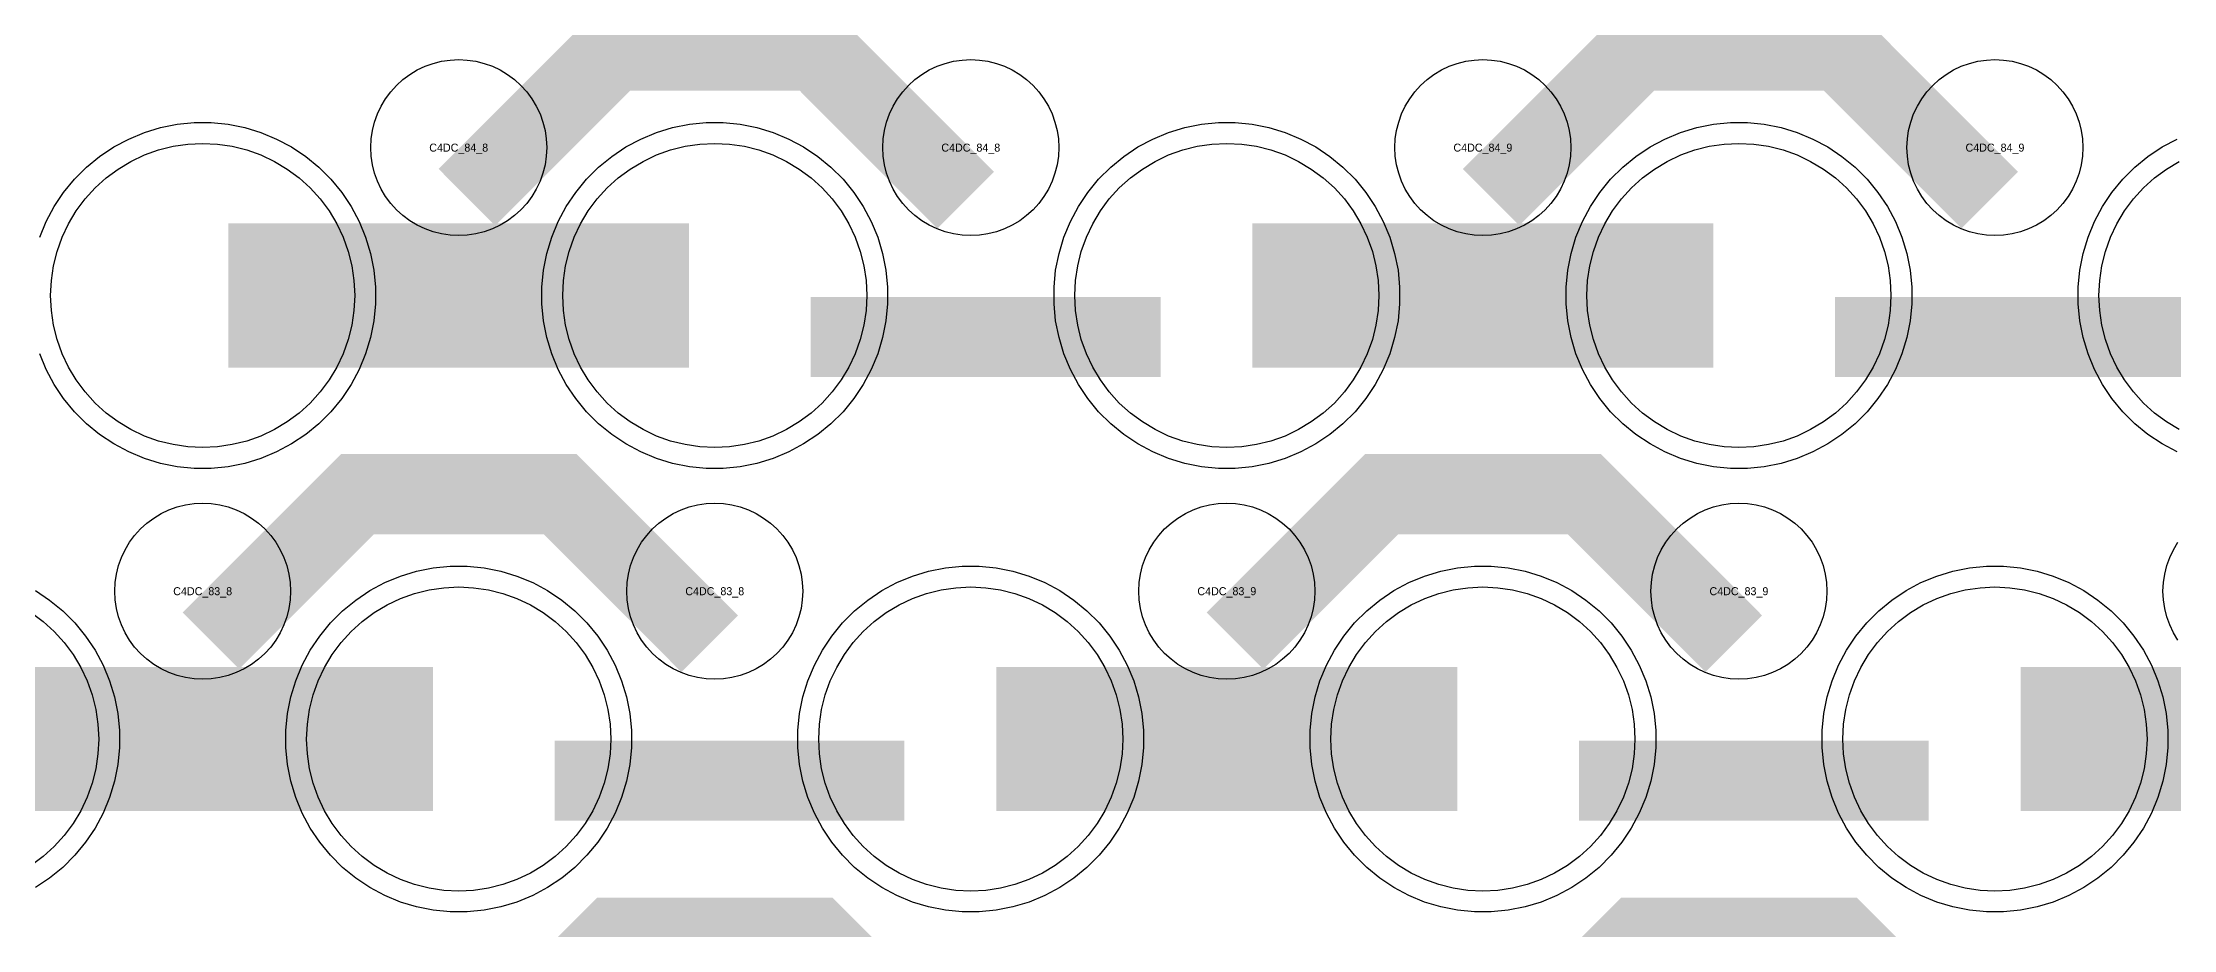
# Model space of a CAD drawing. Extents: x -11880 to 11880, y -14992 to 14992.
# Drawn here: x -9490 to -8824, y -3398 to -3121 of the extents above; entities that cross this region are included whole.
import ezdxf
from ezdxf.enums import TextEntityAlignment as Align

# ---------------------------------------------------------------- set-up
doc = ezdxf.new("R2010")
doc.units = 0
doc.header["$MEASUREMENT"] = 0
for name, color, linetype in [('GDS_775_DT_237', 138, 'CONTINUOUS'), ('RDL1_FS', 34, 'CONTINUOUS'), ('RDL_BS', 160, 'CONTINUOUS')]:
    doc.layers.add(name, color=color, linetype=linetype)

msp = doc.modelspace()

# ---------------------------------------------------------------- linework, layer by layer
at = {"layer": 'RDL1_FS'}
for points in [[(-9440, -3247.694), (-9444.657, -3247.465), (-9449.268, -3246.781), (-9453.791, -3245.649), (-9458.181, -3244.077), (-9462.395, -3242.085), (-9466.395, -3239.687), (-9470.14, -3236.909), (-9473.594, -3233.779), (-9476.724, -3230.325), (-9479.502, -3226.58), (-9481.9, -3222.58), (-9483.892, -3218.366), (-9485.464, -3213.976), (-9486.596, -3209.453), (-9487.28, -3204.842), (-9487.509, -3200.185), (-9487.28, -3195.528), (-9486.596, -3190.917), (-9485.464, -3186.394), (-9483.892, -3182.004), (-9481.9, -3177.79), (-9479.502, -3173.79), (-9476.724, -3170.045), (-9473.594, -3166.591), (-9470.14, -3163.461), (-9466.395, -3160.683), (-9462.395, -3158.285), (-9458.181, -3156.293), (-9453.791, -3154.721), (-9449.268, -3153.589), (-9444.657, -3152.905), (-9440, -3152.676), (-9435.343, -3152.905), (-9430.732, -3153.589), (-9426.209, -3154.721), (-9421.819, -3156.293), (-9417.605, -3158.285), (-9413.605, -3160.683), (-9409.86, -3163.461), (-9406.406, -3166.591), (-9403.276, -3170.045), (-9400.498, -3173.79), (-9398.1, -3177.79), (-9396.108, -3182.004), (-9394.536, -3186.394), (-9393.404, -3190.917), (-9392.72, -3195.528), (-9392.491, -3200.185), (-9392.72, -3204.842), (-9393.404, -3209.453), (-9394.536, -3213.976), (-9396.108, -3218.366), (-9398.1, -3222.58), (-9400.498, -3226.58), (-9403.276, -3230.325), (-9406.406, -3233.779), (-9409.86, -3236.909), (-9413.605, -3239.687), (-9417.605, -3242.085), (-9421.819, -3244.077), (-9426.209, -3245.649), (-9430.732, -3246.781), (-9435.343, -3247.465)], [(-9280, -3247.694), (-9284.657, -3247.465), (-9289.268, -3246.781), (-9293.791, -3245.649), (-9298.181, -3244.077), (-9302.395, -3242.085), (-9306.395, -3239.687), (-9310.14, -3236.909), (-9313.594, -3233.779), (-9316.724, -3230.325), (-9319.502, -3226.58), (-9321.9, -3222.58), (-9323.892, -3218.366), (-9325.464, -3213.976), (-9326.596, -3209.453), (-9327.28, -3204.842), (-9327.509, -3200.185), (-9327.28, -3195.528), (-9326.596, -3190.917), (-9325.464, -3186.394), (-9323.892, -3182.004), (-9321.9, -3177.79), (-9319.502, -3173.79), (-9316.724, -3170.045), (-9313.594, -3166.591), (-9310.14, -3163.461), (-9306.395, -3160.683), (-9302.395, -3158.285), (-9298.181, -3156.293), (-9293.791, -3154.721), (-9289.268, -3153.589), (-9284.657, -3152.905), (-9280, -3152.676), (-9275.343, -3152.905), (-9270.732, -3153.589), (-9266.209, -3154.721), (-9261.819, -3156.293), (-9257.605, -3158.285), (-9253.605, -3160.683), (-9249.86, -3163.461), (-9246.406, -3166.591), (-9243.276, -3170.045), (-9240.498, -3173.79), (-9238.1, -3177.79), (-9236.108, -3182.004), (-9234.536, -3186.394), (-9233.404, -3190.917), (-9232.72, -3195.528), (-9232.491, -3200.185), (-9232.72, -3204.842), (-9233.404, -3209.453), (-9234.536, -3213.976), (-9236.108, -3218.366), (-9238.1, -3222.58), (-9240.498, -3226.58), (-9243.276, -3230.325), (-9246.406, -3233.779), (-9249.86, -3236.909), (-9253.605, -3239.687), (-9257.605, -3242.085), (-9261.819, -3244.077), (-9266.209, -3245.649), (-9270.732, -3246.781), (-9275.343, -3247.465)], [(-9120, -3247.694), (-9124.657, -3247.465), (-9129.268, -3246.781), (-9133.791, -3245.649), (-9138.181, -3244.077), (-9142.395, -3242.085), (-9146.395, -3239.687), (-9150.14, -3236.909), (-9153.594, -3233.779), (-9156.724, -3230.325), (-9159.502, -3226.58), (-9161.9, -3222.58), (-9163.892, -3218.366), (-9165.464, -3213.976), (-9166.596, -3209.453), (-9167.28, -3204.842), (-9167.509, -3200.185), (-9167.28, -3195.528), (-9166.596, -3190.917), (-9165.464, -3186.394), (-9163.892, -3182.004), (-9161.9, -3177.79), (-9159.502, -3173.79), (-9156.724, -3170.045), (-9153.594, -3166.591), (-9150.14, -3163.461), (-9146.395, -3160.683), (-9142.395, -3158.285), (-9138.181, -3156.293), (-9133.791, -3154.721), (-9129.268, -3153.589), (-9124.657, -3152.905), (-9120, -3152.676), (-9115.343, -3152.905), (-9110.732, -3153.589), (-9106.209, -3154.721), (-9101.819, -3156.293), (-9097.605, -3158.285), (-9093.605, -3160.683), (-9089.86, -3163.461), (-9086.406, -3166.591), (-9083.276, -3170.045), (-9080.498, -3173.79), (-9078.1, -3177.79), (-9076.108, -3182.004), (-9074.536, -3186.394), (-9073.404, -3190.917), (-9072.72, -3195.528), (-9072.491, -3200.185), (-9072.72, -3204.842), (-9073.404, -3209.453), (-9074.536, -3213.976), (-9076.108, -3218.366), (-9078.1, -3222.58), (-9080.498, -3226.58), (-9083.276, -3230.325), (-9086.406, -3233.779), (-9089.86, -3236.909), (-9093.605, -3239.687), (-9097.605, -3242.085), (-9101.819, -3244.077), (-9106.209, -3245.649), (-9110.732, -3246.781), (-9115.343, -3247.465)], [(-8960, -3247.694), (-8964.657, -3247.465), (-8969.268, -3246.781), (-8973.791, -3245.649), (-8978.181, -3244.077), (-8982.395, -3242.085), (-8986.395, -3239.687), (-8990.14, -3236.909), (-8993.594, -3233.779), (-8996.724, -3230.325), (-8999.502, -3226.58), (-9001.9, -3222.58), (-9003.892, -3218.366), (-9005.464, -3213.976), (-9006.596, -3209.453), (-9007.28, -3204.842), (-9007.509, -3200.185), (-9007.28, -3195.528), (-9006.596, -3190.917), (-9005.464, -3186.394), (-9003.892, -3182.004), (-9001.9, -3177.79), (-8999.502, -3173.79), (-8996.724, -3170.045), (-8993.594, -3166.591), (-8990.14, -3163.461), (-8986.395, -3160.683), (-8982.395, -3158.285), (-8978.181, -3156.293), (-8973.791, -3154.721), (-8969.268, -3153.589), (-8964.657, -3152.905), (-8960, -3152.676), (-8955.343, -3152.905), (-8950.732, -3153.589), (-8946.209, -3154.721), (-8941.819, -3156.293), (-8937.605, -3158.285), (-8933.605, -3160.683), (-8929.86, -3163.461), (-8926.406, -3166.591), (-8923.276, -3170.045), (-8920.498, -3173.79), (-8918.1, -3177.79), (-8916.108, -3182.004), (-8914.536, -3186.394), (-8913.404, -3190.917), (-8912.72, -3195.528), (-8912.491, -3200.185), (-8912.72, -3204.842), (-8913.404, -3209.453), (-8914.536, -3213.976), (-8916.108, -3218.366), (-8918.1, -3222.58), (-8920.498, -3226.58), (-8923.276, -3230.325), (-8926.406, -3233.779), (-8929.86, -3236.909), (-8933.605, -3239.687), (-8937.605, -3242.085), (-8941.819, -3244.077), (-8946.209, -3245.649), (-8950.732, -3246.781), (-8955.343, -3247.465)], [(-9360, -3386.254), (-9364.657, -3386.025), (-9369.268, -3385.341), (-9373.791, -3384.209), (-9378.181, -3382.637), (-9382.395, -3380.645), (-9386.395, -3378.247), (-9390.14, -3375.469), (-9393.594, -3372.339), (-9396.724, -3368.885), (-9399.502, -3365.14), (-9401.9, -3361.14), (-9403.892, -3356.926), (-9405.464, -3352.536), (-9406.596, -3348.013), (-9407.28, -3343.402), (-9407.509, -3338.745), (-9407.28, -3334.088), (-9406.596, -3329.477), (-9405.464, -3324.954), (-9403.892, -3320.564), (-9401.9, -3316.35), (-9399.502, -3312.35), (-9396.724, -3308.605), (-9393.594, -3305.151), (-9390.14, -3302.021), (-9386.395, -3299.243), (-9382.395, -3296.845), (-9378.181, -3294.853), (-9373.791, -3293.281), (-9369.268, -3292.149), (-9364.657, -3291.465), (-9360, -3291.236), (-9355.343, -3291.465), (-9350.732, -3292.149), (-9346.209, -3293.281), (-9341.819, -3294.853), (-9337.605, -3296.845), (-9333.605, -3299.243), (-9329.86, -3302.021), (-9326.406, -3305.151), (-9323.276, -3308.605), (-9320.498, -3312.35), (-9318.1, -3316.35), (-9316.108, -3320.564), (-9314.536, -3324.954), (-9313.404, -3329.477), (-9312.72, -3334.088), (-9312.491, -3338.745), (-9312.72, -3343.402), (-9313.404, -3348.013), (-9314.536, -3352.536), (-9316.108, -3356.926), (-9318.1, -3361.14), (-9320.498, -3365.14), (-9323.276, -3368.885), (-9326.406, -3372.339), (-9329.86, -3375.469), (-9333.605, -3378.247), (-9337.605, -3380.645), (-9341.819, -3382.637), (-9346.209, -3384.209), (-9350.732, -3385.341), (-9355.343, -3386.025)], [(-9200, -3386.254), (-9204.657, -3386.025), (-9209.268, -3385.341), (-9213.791, -3384.209), (-9218.181, -3382.637), (-9222.395, -3380.645), (-9226.395, -3378.247), (-9230.14, -3375.469), (-9233.594, -3372.339), (-9236.724, -3368.885), (-9239.502, -3365.14), (-9241.9, -3361.14), (-9243.892, -3356.926), (-9245.464, -3352.536), (-9246.596, -3348.013), (-9247.28, -3343.402), (-9247.509, -3338.745), (-9247.28, -3334.088), (-9246.596, -3329.477), (-9245.464, -3324.954), (-9243.892, -3320.564), (-9241.9, -3316.35), (-9239.502, -3312.35), (-9236.724, -3308.605), (-9233.594, -3305.151), (-9230.14, -3302.021), (-9226.395, -3299.243), (-9222.395, -3296.845), (-9218.181, -3294.853), (-9213.791, -3293.281), (-9209.268, -3292.149), (-9204.657, -3291.465), (-9200, -3291.236), (-9195.343, -3291.465), (-9190.732, -3292.149), (-9186.209, -3293.281), (-9181.819, -3294.853), (-9177.605, -3296.845), (-9173.605, -3299.243), (-9169.86, -3302.021), (-9166.406, -3305.151), (-9163.276, -3308.605), (-9160.498, -3312.35), (-9158.1, -3316.35), (-9156.108, -3320.564), (-9154.536, -3324.954), (-9153.404, -3329.477), (-9152.72, -3334.088), (-9152.491, -3338.745), (-9152.72, -3343.402), (-9153.404, -3348.013), (-9154.536, -3352.536), (-9156.108, -3356.926), (-9158.1, -3361.14), (-9160.498, -3365.14), (-9163.276, -3368.885), (-9166.406, -3372.339), (-9169.86, -3375.469), (-9173.605, -3378.247), (-9177.605, -3380.645), (-9181.819, -3382.637), (-9186.209, -3384.209), (-9190.732, -3385.341), (-9195.343, -3386.025)], [(-9040, -3386.254), (-9044.657, -3386.025), (-9049.268, -3385.341), (-9053.791, -3384.209), (-9058.181, -3382.637), (-9062.395, -3380.645), (-9066.395, -3378.247), (-9070.14, -3375.469), (-9073.594, -3372.339), (-9076.724, -3368.885), (-9079.502, -3365.14), (-9081.9, -3361.14), (-9083.892, -3356.926), (-9085.464, -3352.536), (-9086.596, -3348.013), (-9087.28, -3343.402), (-9087.509, -3338.745), (-9087.28, -3334.088), (-9086.596, -3329.477), (-9085.464, -3324.954), (-9083.892, -3320.564), (-9081.9, -3316.35), (-9079.502, -3312.35), (-9076.724, -3308.605), (-9073.594, -3305.151), (-9070.14, -3302.021), (-9066.395, -3299.243), (-9062.395, -3296.845), (-9058.181, -3294.853), (-9053.791, -3293.281), (-9049.268, -3292.149), (-9044.657, -3291.465), (-9040, -3291.236), (-9035.343, -3291.465), (-9030.732, -3292.149), (-9026.209, -3293.281), (-9021.819, -3294.853), (-9017.605, -3296.845), (-9013.605, -3299.243), (-9009.86, -3302.021), (-9006.406, -3305.151), (-9003.276, -3308.605), (-9000.498, -3312.35), (-8998.1, -3316.35), (-8996.108, -3320.564), (-8994.536, -3324.954), (-8993.404, -3329.477), (-8992.72, -3334.088), (-8992.491, -3338.745), (-8992.72, -3343.402), (-8993.404, -3348.013), (-8994.536, -3352.536), (-8996.108, -3356.926), (-8998.1, -3361.14), (-9000.498, -3365.14), (-9003.276, -3368.885), (-9006.406, -3372.339), (-9009.86, -3375.469), (-9013.605, -3378.247), (-9017.605, -3380.645), (-9021.819, -3382.637), (-9026.209, -3384.209), (-9030.732, -3385.341), (-9035.343, -3386.025)], [(-8880, -3386.254), (-8884.657, -3386.025), (-8889.268, -3385.341), (-8893.791, -3384.209), (-8898.181, -3382.637), (-8902.395, -3380.645), (-8906.395, -3378.247), (-8910.14, -3375.469), (-8913.594, -3372.339), (-8916.724, -3368.885), (-8919.502, -3365.14), (-8921.9, -3361.14), (-8923.892, -3356.926), (-8925.464, -3352.536), (-8926.596, -3348.013), (-8927.28, -3343.402), (-8927.509, -3338.745), (-8927.28, -3334.088), (-8926.596, -3329.477), (-8925.464, -3324.954), (-8923.892, -3320.564), (-8921.9, -3316.35), (-8919.502, -3312.35), (-8916.724, -3308.605), (-8913.594, -3305.151), (-8910.14, -3302.021), (-8906.395, -3299.243), (-8902.395, -3296.845), (-8898.181, -3294.853), (-8893.791, -3293.281), (-8889.268, -3292.149), (-8884.657, -3291.465), (-8880, -3291.236), (-8875.343, -3291.465), (-8870.732, -3292.149), (-8866.209, -3293.281), (-8861.819, -3294.853), (-8857.605, -3296.845), (-8853.605, -3299.243), (-8849.86, -3302.021), (-8846.406, -3305.151), (-8843.276, -3308.605), (-8840.498, -3312.35), (-8838.1, -3316.35), (-8836.108, -3320.564), (-8834.536, -3324.954), (-8833.404, -3329.477), (-8832.72, -3334.088), (-8832.491, -3338.745), (-8832.72, -3343.402), (-8833.404, -3348.013), (-8834.536, -3352.536), (-8836.108, -3356.926), (-8838.1, -3361.14), (-8840.498, -3365.14), (-8843.276, -3368.885), (-8846.406, -3372.339), (-8849.86, -3375.469), (-8853.605, -3378.247), (-8857.605, -3380.645), (-8861.819, -3382.637), (-8866.209, -3384.209), (-8870.732, -3385.341), (-8875.343, -3386.025)]]:
    msp.add_lwpolyline(points, close=True, dxfattribs=at)
for points in [[(-8822.395, -3242.085), (-8826.395, -3239.687), (-8830.14, -3236.909), (-8833.594, -3233.779), (-8836.724, -3230.325), (-8839.502, -3226.58), (-8841.9, -3222.58), (-8843.892, -3218.366), (-8845.464, -3213.976), (-8846.596, -3209.453), (-8847.28, -3204.842), (-8847.509, -3200.185), (-8847.28, -3195.528), (-8846.596, -3190.917), (-8845.464, -3186.394), (-8843.892, -3182.004), (-8841.9, -3177.79), (-8839.502, -3173.79), (-8836.724, -3170.045), (-8833.594, -3166.591), (-8830.14, -3163.461), (-8826.395, -3160.683), (-8822.395, -3158.285)], [(-9493.605, -3299.243), (-9489.86, -3302.021), (-9486.406, -3305.151), (-9483.276, -3308.605), (-9480.498, -3312.35), (-9478.1, -3316.35), (-9476.108, -3320.564), (-9474.536, -3324.954), (-9473.404, -3329.477), (-9472.72, -3334.088), (-9472.491, -3338.745), (-9472.72, -3343.402), (-9473.404, -3348.013), (-9474.536, -3352.536), (-9476.108, -3356.926), (-9478.1, -3361.14), (-9480.498, -3365.14), (-9483.276, -3368.885), (-9486.406, -3372.339), (-9489.86, -3375.469), (-9493.605, -3378.247)]]:
    msp.add_lwpolyline(points, dxfattribs=at)
for points in [[(-9431.998, -3200.185, 45, 45, 0), (-9359.998, -3200.185, 45, 45, 0)], [(-9359.998, -3200.185, 45, 45, 0), (-9287.998, -3200.185, 45, 45, 0)], [(-9111.998, -3200.185, 45, 45, 0), (-9039.998, -3200.185, 45, 45, 0)], [(-9039.998, -3200.185, 45, 45, 0), (-8967.998, -3200.185, 45, 45, 0)], [(-9511.998, -3338.745, 45, 45, 0), (-9439.998, -3338.745, 45, 45, 0)], [(-9439.998, -3338.745, 45, 45, 0), (-9367.998, -3338.745, 45, 45, 0)], [(-9191.998, -3338.745, 45, 45, 0), (-9119.998, -3338.745, 45, 45, 0)], [(-9119.998, -3338.745, 45, 45, 0), (-9047.998, -3338.745, 45, 45, 0)], [(-8871.998, -3338.745, 45, 45, 0), (-8799.998, -3338.745, 45, 45, 0)]]:
    msp.add_lwpolyline(points, format="xyseb", dxfattribs=at)
at = {"layer": 'RDL_BS'}
for points in [[(-9357.438, -3169.499, 25, 25, 0), (-9311.623, -3123.684, 25, 25, 0), (-9278.07, -3123.684, 25, 25, 0)], [(-9201.599, -3170.398, 25, 25, 0), (-9248.313, -3123.684, 25, 25, 0), (-9278.071, -3123.684, 25, 25, 0)], [(-9037.438, -3169.499, 25, 25, 0), (-8991.623, -3123.684, 25, 25, 0), (-8958.07, -3123.684, 25, 25, 0)], [(-8881.599, -3170.398, 25, 25, 0), (-8928.313, -3123.684, 25, 25, 0), (-8958.071, -3123.684, 25, 25, 0)], [(-9249.984, -3213.198, 25, 25, 0), (-9140.719, -3213.198, 25, 25, 0)], [(-8929.984, -3213.198, 25, 25, 0), (-8820.719, -3213.198, 25, 25, 0)], [(-9437.438, -3308.059, 25, 25, 0), (-9391.623, -3262.244, 25, 25, 0), (-9358.07, -3262.244, 25, 25, 0)], [(-9281.599, -3308.958, 25, 25, 0), (-9328.313, -3262.244, 25, 25, 0), (-9358.071, -3262.244, 25, 25, 0)], [(-9117.438, -3308.059, 25, 25, 0), (-9071.623, -3262.244, 25, 25, 0), (-9038.07, -3262.244, 25, 25, 0)], [(-8961.599, -3308.958, 25, 25, 0), (-9008.313, -3262.244, 25, 25, 0), (-9038.071, -3262.244, 25, 25, 0)], [(-9329.984, -3351.758, 25, 25, 0), (-9220.719, -3351.758, 25, 25, 0)], [(-9009.984, -3351.758, 25, 25, 0), (-8900.719, -3351.758, 25, 25, 0)], [(-9357.438, -3446.624, 25, 25, 0), (-9311.623, -3400.809, 25, 25, 0), (-9278.07, -3400.809, 25, 25, 0)], [(-9201.599, -3447.523, 25, 25, 0), (-9248.313, -3400.809, 25, 25, 0), (-9278.071, -3400.809, 25, 25, 0)], [(-9037.438, -3446.624, 25, 25, 0), (-8991.623, -3400.809, 25, 25, 0), (-8958.07, -3400.809, 25, 25, 0)], [(-8881.599, -3447.523, 25, 25, 0), (-8928.313, -3400.809, 25, 25, 0), (-8958.071, -3400.809, 25, 25, 0)]]:
    msp.add_lwpolyline(points, format="xyseb", dxfattribs=at)
for points in [[(-9360, -3181.491), (-9362.693, -3181.359), (-9365.365, -3180.963), (-9367.984, -3180.306), (-9370.519, -3179.399), (-9372.956, -3178.247), (-9375.28, -3176.854), (-9377.443, -3175.251), (-9379.442, -3173.439), (-9381.254, -3171.44), (-9382.857, -3169.277), (-9384.25, -3166.953), (-9385.402, -3164.516), (-9386.309, -3161.981), (-9386.966, -3159.362), (-9387.362, -3156.69), (-9387.494, -3153.997), (-9387.362, -3151.304), (-9386.966, -3148.632), (-9386.309, -3146.013), (-9385.402, -3143.478), (-9384.25, -3141.041), (-9382.857, -3138.717), (-9381.254, -3136.554), (-9379.442, -3134.555), (-9377.443, -3132.743), (-9375.28, -3131.14), (-9372.956, -3129.747), (-9370.519, -3128.595), (-9367.984, -3127.688), (-9365.365, -3127.031), (-9362.693, -3126.635), (-9360, -3126.503), (-9357.307, -3126.635), (-9354.635, -3127.031), (-9352.016, -3127.688), (-9349.481, -3128.595), (-9347.044, -3129.747), (-9344.72, -3131.14), (-9342.557, -3132.743), (-9340.558, -3134.555), (-9338.746, -3136.554), (-9337.143, -3138.717), (-9335.75, -3141.041), (-9334.598, -3143.478), (-9333.691, -3146.013), (-9333.034, -3148.632), (-9332.638, -3151.304), (-9332.506, -3153.997), (-9332.638, -3156.69), (-9333.034, -3159.362), (-9333.691, -3161.981), (-9334.598, -3164.516), (-9335.75, -3166.953), (-9337.143, -3169.277), (-9338.746, -3171.44), (-9340.558, -3173.439), (-9342.557, -3175.251), (-9344.72, -3176.854), (-9347.044, -3178.247), (-9349.481, -3179.399), (-9352.016, -3180.306), (-9354.635, -3180.963), (-9357.307, -3181.359)], [(-9200, -3181.491), (-9202.693, -3181.359), (-9205.365, -3180.963), (-9207.984, -3180.306), (-9210.519, -3179.399), (-9212.956, -3178.247), (-9215.28, -3176.854), (-9217.443, -3175.251), (-9219.442, -3173.439), (-9221.254, -3171.44), (-9222.857, -3169.277), (-9224.25, -3166.953), (-9225.402, -3164.516), (-9226.309, -3161.981), (-9226.966, -3159.362), (-9227.362, -3156.69), (-9227.494, -3153.997), (-9227.362, -3151.304), (-9226.966, -3148.632), (-9226.309, -3146.013), (-9225.402, -3143.478), (-9224.25, -3141.041), (-9222.857, -3138.717), (-9221.254, -3136.554), (-9219.442, -3134.555), (-9217.443, -3132.743), (-9215.28, -3131.14), (-9212.956, -3129.747), (-9210.519, -3128.595), (-9207.984, -3127.688), (-9205.365, -3127.031), (-9202.693, -3126.635), (-9200, -3126.503), (-9197.307, -3126.635), (-9194.635, -3127.031), (-9192.016, -3127.688), (-9189.481, -3128.595), (-9187.044, -3129.747), (-9184.72, -3131.14), (-9182.557, -3132.743), (-9180.558, -3134.555), (-9178.746, -3136.554), (-9177.143, -3138.717), (-9175.75, -3141.041), (-9174.598, -3143.478), (-9173.691, -3146.013), (-9173.034, -3148.632), (-9172.638, -3151.304), (-9172.506, -3153.997), (-9172.638, -3156.69), (-9173.034, -3159.362), (-9173.691, -3161.981), (-9174.598, -3164.516), (-9175.75, -3166.953), (-9177.143, -3169.277), (-9178.746, -3171.44), (-9180.558, -3173.439), (-9182.557, -3175.251), (-9184.72, -3176.854), (-9187.044, -3178.247), (-9189.481, -3179.399), (-9192.016, -3180.306), (-9194.635, -3180.963), (-9197.307, -3181.359)], [(-9040, -3181.491), (-9042.693, -3181.359), (-9045.365, -3180.963), (-9047.984, -3180.306), (-9050.519, -3179.399), (-9052.956, -3178.247), (-9055.28, -3176.854), (-9057.443, -3175.251), (-9059.442, -3173.439), (-9061.254, -3171.44), (-9062.857, -3169.277), (-9064.25, -3166.953), (-9065.402, -3164.516), (-9066.309, -3161.981), (-9066.966, -3159.362), (-9067.362, -3156.69), (-9067.494, -3153.997), (-9067.362, -3151.304), (-9066.966, -3148.632), (-9066.309, -3146.013), (-9065.402, -3143.478), (-9064.25, -3141.041), (-9062.857, -3138.717), (-9061.254, -3136.554), (-9059.442, -3134.555), (-9057.443, -3132.743), (-9055.28, -3131.14), (-9052.956, -3129.747), (-9050.519, -3128.595), (-9047.984, -3127.688), (-9045.365, -3127.031), (-9042.693, -3126.635), (-9040, -3126.503), (-9037.307, -3126.635), (-9034.635, -3127.031), (-9032.016, -3127.688), (-9029.481, -3128.595), (-9027.044, -3129.747), (-9024.72, -3131.14), (-9022.557, -3132.743), (-9020.558, -3134.555), (-9018.746, -3136.554), (-9017.143, -3138.717), (-9015.75, -3141.041), (-9014.598, -3143.478), (-9013.691, -3146.013), (-9013.034, -3148.632), (-9012.638, -3151.304), (-9012.506, -3153.997), (-9012.638, -3156.69), (-9013.034, -3159.362), (-9013.691, -3161.981), (-9014.598, -3164.516), (-9015.75, -3166.953), (-9017.143, -3169.277), (-9018.746, -3171.44), (-9020.558, -3173.439), (-9022.557, -3175.251), (-9024.72, -3176.854), (-9027.044, -3178.247), (-9029.481, -3179.399), (-9032.016, -3180.306), (-9034.635, -3180.963), (-9037.307, -3181.359)], [(-8880, -3181.491), (-8882.693, -3181.359), (-8885.365, -3180.963), (-8887.984, -3180.306), (-8890.519, -3179.399), (-8892.956, -3178.247), (-8895.28, -3176.854), (-8897.443, -3175.251), (-8899.442, -3173.439), (-8901.254, -3171.44), (-8902.857, -3169.277), (-8904.25, -3166.953), (-8905.402, -3164.516), (-8906.309, -3161.981), (-8906.966, -3159.362), (-8907.362, -3156.69), (-8907.494, -3153.997), (-8907.362, -3151.304), (-8906.966, -3148.632), (-8906.309, -3146.013), (-8905.402, -3143.478), (-8904.25, -3141.041), (-8902.857, -3138.717), (-8901.254, -3136.554), (-8899.442, -3134.555), (-8897.443, -3132.743), (-8895.28, -3131.14), (-8892.956, -3129.747), (-8890.519, -3128.595), (-8887.984, -3127.688), (-8885.365, -3127.031), (-8882.693, -3126.635), (-8880, -3126.503), (-8877.307, -3126.635), (-8874.635, -3127.031), (-8872.016, -3127.688), (-8869.481, -3128.595), (-8867.044, -3129.747), (-8864.72, -3131.14), (-8862.557, -3132.743), (-8860.558, -3134.555), (-8858.746, -3136.554), (-8857.143, -3138.717), (-8855.75, -3141.041), (-8854.598, -3143.478), (-8853.691, -3146.013), (-8853.034, -3148.632), (-8852.638, -3151.304), (-8852.506, -3153.997), (-8852.638, -3156.69), (-8853.034, -3159.362), (-8853.691, -3161.981), (-8854.598, -3164.516), (-8855.75, -3166.953), (-8857.143, -3169.277), (-8858.746, -3171.44), (-8860.558, -3173.439), (-8862.557, -3175.251), (-8864.72, -3176.854), (-8867.044, -3178.247), (-8869.481, -3179.399), (-8872.016, -3180.306), (-8874.635, -3180.963), (-8877.307, -3181.359)], [(-9282.644, -3254.185), (-9287.938, -3253.668), (-9293.165, -3252.622), (-9298.205, -3251.091), (-9303.115, -3249.06), (-9307.777, -3246.568), (-9312.191, -3243.621), (-9316.292, -3240.259), (-9320.074, -3236.477), (-9323.436, -3232.376), (-9326.383, -3227.962), (-9328.875, -3223.3), (-9330.906, -3218.39), (-9332.437, -3213.35), (-9333.483, -3208.123), (-9334, -3202.829), (-9334, -3197.541), (-9333.483, -3192.247), (-9332.437, -3187.02), (-9330.906, -3181.98), (-9328.875, -3177.07), (-9326.383, -3172.408), (-9323.436, -3167.994), (-9320.074, -3163.893), (-9316.292, -3160.111), (-9312.191, -3156.749), (-9307.777, -3153.802), (-9303.115, -3151.31), (-9298.205, -3149.279), (-9293.165, -3147.748), (-9287.938, -3146.702), (-9282.644, -3146.185), (-9277.356, -3146.185), (-9272.062, -3146.702), (-9266.835, -3147.748), (-9261.795, -3149.279), (-9256.885, -3151.31), (-9252.223, -3153.802), (-9247.809, -3156.749), (-9243.708, -3160.111), (-9239.926, -3163.893), (-9236.564, -3167.994), (-9233.617, -3172.408), (-9231.125, -3177.07), (-9229.094, -3181.98), (-9227.563, -3187.02), (-9226.517, -3192.247), (-9226, -3197.541), (-9226, -3202.829), (-9226.517, -3208.123), (-9227.563, -3213.35), (-9229.094, -3218.39), (-9231.125, -3223.3), (-9233.617, -3227.962), (-9236.564, -3232.376), (-9239.926, -3236.477), (-9243.708, -3240.259), (-9247.809, -3243.621), (-9252.223, -3246.568), (-9256.885, -3249.06), (-9261.795, -3251.091), (-9266.835, -3252.622), (-9272.062, -3253.668), (-9277.356, -3254.185)], [(-9122.644, -3254.185), (-9127.938, -3253.668), (-9133.165, -3252.622), (-9138.205, -3251.091), (-9143.115, -3249.06), (-9147.777, -3246.568), (-9152.191, -3243.621), (-9156.292, -3240.259), (-9160.074, -3236.477), (-9163.436, -3232.376), (-9166.383, -3227.962), (-9168.875, -3223.3), (-9170.906, -3218.39), (-9172.437, -3213.35), (-9173.483, -3208.123), (-9174, -3202.829), (-9174, -3197.541), (-9173.483, -3192.247), (-9172.437, -3187.02), (-9170.906, -3181.98), (-9168.875, -3177.07), (-9166.383, -3172.408), (-9163.436, -3167.994), (-9160.074, -3163.893), (-9156.292, -3160.111), (-9152.191, -3156.749), (-9147.777, -3153.802), (-9143.115, -3151.31), (-9138.205, -3149.279), (-9133.165, -3147.748), (-9127.938, -3146.702), (-9122.644, -3146.185), (-9117.356, -3146.185), (-9112.062, -3146.702), (-9106.835, -3147.748), (-9101.795, -3149.279), (-9096.885, -3151.31), (-9092.223, -3153.802), (-9087.809, -3156.749), (-9083.708, -3160.111), (-9079.926, -3163.893), (-9076.564, -3167.994), (-9073.617, -3172.408), (-9071.125, -3177.07), (-9069.094, -3181.98), (-9067.563, -3187.02), (-9066.517, -3192.247), (-9066, -3197.541), (-9066, -3202.829), (-9066.517, -3208.123), (-9067.563, -3213.35), (-9069.094, -3218.39), (-9071.125, -3223.3), (-9073.617, -3227.962), (-9076.564, -3232.376), (-9079.926, -3236.477), (-9083.708, -3240.259), (-9087.809, -3243.621), (-9092.223, -3246.568), (-9096.885, -3249.06), (-9101.795, -3251.091), (-9106.835, -3252.622), (-9112.062, -3253.668), (-9117.356, -3254.185)], [(-8962.644, -3254.185), (-8967.938, -3253.668), (-8973.165, -3252.622), (-8978.205, -3251.091), (-8983.115, -3249.06), (-8987.777, -3246.568), (-8992.191, -3243.621), (-8996.292, -3240.259), (-9000.074, -3236.477), (-9003.436, -3232.376), (-9006.383, -3227.962), (-9008.875, -3223.3), (-9010.906, -3218.39), (-9012.437, -3213.35), (-9013.483, -3208.123), (-9014, -3202.829), (-9014, -3197.541), (-9013.483, -3192.247), (-9012.437, -3187.02), (-9010.906, -3181.98), (-9008.875, -3177.07), (-9006.383, -3172.408), (-9003.436, -3167.994), (-9000.074, -3163.893), (-8996.292, -3160.111), (-8992.191, -3156.749), (-8987.777, -3153.802), (-8983.115, -3151.31), (-8978.205, -3149.279), (-8973.165, -3147.748), (-8967.938, -3146.702), (-8962.644, -3146.185), (-8957.356, -3146.185), (-8952.062, -3146.702), (-8946.835, -3147.748), (-8941.795, -3149.279), (-8936.885, -3151.31), (-8932.223, -3153.802), (-8927.809, -3156.749), (-8923.708, -3160.111), (-8919.926, -3163.893), (-8916.564, -3167.994), (-8913.617, -3172.408), (-8911.125, -3177.07), (-8909.094, -3181.98), (-8907.563, -3187.02), (-8906.517, -3192.247), (-8906, -3197.541), (-8906, -3202.829), (-8906.517, -3208.123), (-8907.563, -3213.35), (-8909.094, -3218.39), (-8911.125, -3223.3), (-8913.617, -3227.962), (-8916.564, -3232.376), (-8919.926, -3236.477), (-8923.708, -3240.259), (-8927.809, -3243.621), (-8932.223, -3246.568), (-8936.885, -3249.06), (-8941.795, -3251.091), (-8946.835, -3252.622), (-8952.062, -3253.668), (-8957.356, -3254.185)], [(-9440, -3320.051), (-9442.693, -3319.919), (-9445.365, -3319.523), (-9447.984, -3318.866), (-9450.519, -3317.959), (-9452.956, -3316.807), (-9455.28, -3315.414), (-9457.443, -3313.811), (-9459.442, -3311.999), (-9461.254, -3310), (-9462.857, -3307.837), (-9464.25, -3305.513), (-9465.402, -3303.076), (-9466.309, -3300.541), (-9466.966, -3297.922), (-9467.362, -3295.25), (-9467.494, -3292.557), (-9467.362, -3289.864), (-9466.966, -3287.192), (-9466.309, -3284.573), (-9465.402, -3282.038), (-9464.25, -3279.601), (-9462.857, -3277.277), (-9461.254, -3275.114), (-9459.442, -3273.115), (-9457.443, -3271.303), (-9455.28, -3269.7), (-9452.956, -3268.307), (-9450.519, -3267.155), (-9447.984, -3266.248), (-9445.365, -3265.591), (-9442.693, -3265.195), (-9440, -3265.063), (-9437.307, -3265.195), (-9434.635, -3265.591), (-9432.016, -3266.248), (-9429.481, -3267.155), (-9427.044, -3268.307), (-9424.72, -3269.7), (-9422.557, -3271.303), (-9420.558, -3273.115), (-9418.746, -3275.114), (-9417.143, -3277.277), (-9415.75, -3279.601), (-9414.598, -3282.038), (-9413.691, -3284.573), (-9413.034, -3287.192), (-9412.638, -3289.864), (-9412.506, -3292.557), (-9412.638, -3295.25), (-9413.034, -3297.922), (-9413.691, -3300.541), (-9414.598, -3303.076), (-9415.75, -3305.513), (-9417.143, -3307.837), (-9418.746, -3310), (-9420.558, -3311.999), (-9422.557, -3313.811), (-9424.72, -3315.414), (-9427.044, -3316.807), (-9429.481, -3317.959), (-9432.016, -3318.866), (-9434.635, -3319.523), (-9437.307, -3319.919)], [(-9280, -3320.051), (-9282.693, -3319.919), (-9285.365, -3319.523), (-9287.984, -3318.866), (-9290.519, -3317.959), (-9292.956, -3316.807), (-9295.28, -3315.414), (-9297.443, -3313.811), (-9299.442, -3311.999), (-9301.254, -3310), (-9302.857, -3307.837), (-9304.25, -3305.513), (-9305.402, -3303.076), (-9306.309, -3300.541), (-9306.966, -3297.922), (-9307.362, -3295.25), (-9307.494, -3292.557), (-9307.362, -3289.864), (-9306.966, -3287.192), (-9306.309, -3284.573), (-9305.402, -3282.038), (-9304.25, -3279.601), (-9302.857, -3277.277), (-9301.254, -3275.114), (-9299.442, -3273.115), (-9297.443, -3271.303), (-9295.28, -3269.7), (-9292.956, -3268.307), (-9290.519, -3267.155), (-9287.984, -3266.248), (-9285.365, -3265.591), (-9282.693, -3265.195), (-9280, -3265.063), (-9277.307, -3265.195), (-9274.635, -3265.591), (-9272.016, -3266.248), (-9269.481, -3267.155), (-9267.044, -3268.307), (-9264.72, -3269.7), (-9262.557, -3271.303), (-9260.558, -3273.115), (-9258.746, -3275.114), (-9257.143, -3277.277), (-9255.75, -3279.601), (-9254.598, -3282.038), (-9253.691, -3284.573), (-9253.034, -3287.192), (-9252.638, -3289.864), (-9252.506, -3292.557), (-9252.638, -3295.25), (-9253.034, -3297.922), (-9253.691, -3300.541), (-9254.598, -3303.076), (-9255.75, -3305.513), (-9257.143, -3307.837), (-9258.746, -3310), (-9260.558, -3311.999), (-9262.557, -3313.811), (-9264.72, -3315.414), (-9267.044, -3316.807), (-9269.481, -3317.959), (-9272.016, -3318.866), (-9274.635, -3319.523), (-9277.307, -3319.919)], [(-9120, -3320.051), (-9122.693, -3319.919), (-9125.365, -3319.523), (-9127.984, -3318.866), (-9130.519, -3317.959), (-9132.956, -3316.807), (-9135.28, -3315.414), (-9137.443, -3313.811), (-9139.442, -3311.999), (-9141.254, -3310), (-9142.857, -3307.837), (-9144.25, -3305.513), (-9145.402, -3303.076), (-9146.309, -3300.541), (-9146.966, -3297.922), (-9147.362, -3295.25), (-9147.494, -3292.557), (-9147.362, -3289.864), (-9146.966, -3287.192), (-9146.309, -3284.573), (-9145.402, -3282.038), (-9144.25, -3279.601), (-9142.857, -3277.277), (-9141.254, -3275.114), (-9139.442, -3273.115), (-9137.443, -3271.303), (-9135.28, -3269.7), (-9132.956, -3268.307), (-9130.519, -3267.155), (-9127.984, -3266.248), (-9125.365, -3265.591), (-9122.693, -3265.195), (-9120, -3265.063), (-9117.307, -3265.195), (-9114.635, -3265.591), (-9112.016, -3266.248), (-9109.481, -3267.155), (-9107.044, -3268.307), (-9104.72, -3269.7), (-9102.557, -3271.303), (-9100.558, -3273.115), (-9098.746, -3275.114), (-9097.143, -3277.277), (-9095.75, -3279.601), (-9094.598, -3282.038), (-9093.691, -3284.573), (-9093.034, -3287.192), (-9092.638, -3289.864), (-9092.506, -3292.557), (-9092.638, -3295.25), (-9093.034, -3297.922), (-9093.691, -3300.541), (-9094.598, -3303.076), (-9095.75, -3305.513), (-9097.143, -3307.837), (-9098.746, -3310), (-9100.558, -3311.999), (-9102.557, -3313.811), (-9104.72, -3315.414), (-9107.044, -3316.807), (-9109.481, -3317.959), (-9112.016, -3318.866), (-9114.635, -3319.523), (-9117.307, -3319.919)], [(-8960, -3320.051), (-8962.693, -3319.919), (-8965.365, -3319.523), (-8967.984, -3318.866), (-8970.519, -3317.959), (-8972.956, -3316.807), (-8975.28, -3315.414), (-8977.443, -3313.811), (-8979.442, -3311.999), (-8981.254, -3310), (-8982.857, -3307.837), (-8984.25, -3305.513), (-8985.402, -3303.076), (-8986.309, -3300.541), (-8986.966, -3297.922), (-8987.362, -3295.25), (-8987.494, -3292.557), (-8987.362, -3289.864), (-8986.966, -3287.192), (-8986.309, -3284.573), (-8985.402, -3282.038), (-8984.25, -3279.601), (-8982.857, -3277.277), (-8981.254, -3275.114), (-8979.442, -3273.115), (-8977.443, -3271.303), (-8975.28, -3269.7), (-8972.956, -3268.307), (-8970.519, -3267.155), (-8967.984, -3266.248), (-8965.365, -3265.591), (-8962.693, -3265.195), (-8960, -3265.063), (-8957.307, -3265.195), (-8954.635, -3265.591), (-8952.016, -3266.248), (-8949.481, -3267.155), (-8947.044, -3268.307), (-8944.72, -3269.7), (-8942.557, -3271.303), (-8940.558, -3273.115), (-8938.746, -3275.114), (-8937.143, -3277.277), (-8935.75, -3279.601), (-8934.598, -3282.038), (-8933.691, -3284.573), (-8933.034, -3287.192), (-8932.638, -3289.864), (-8932.506, -3292.557), (-8932.638, -3295.25), (-8933.034, -3297.922), (-8933.691, -3300.541), (-8934.598, -3303.076), (-8935.75, -3305.513), (-8937.143, -3307.837), (-8938.746, -3310), (-8940.558, -3311.999), (-8942.557, -3313.811), (-8944.72, -3315.414), (-8947.044, -3316.807), (-8949.481, -3317.959), (-8952.016, -3318.866), (-8954.635, -3319.523), (-8957.307, -3319.919)], [(-9362.644, -3392.745), (-9367.938, -3392.228), (-9373.165, -3391.182), (-9378.205, -3389.651), (-9383.115, -3387.62), (-9387.777, -3385.128), (-9392.191, -3382.181), (-9396.292, -3378.819), (-9400.074, -3375.037), (-9403.436, -3370.936), (-9406.383, -3366.522), (-9408.875, -3361.86), (-9410.906, -3356.95), (-9412.437, -3351.91), (-9413.483, -3346.683), (-9414, -3341.389), (-9414, -3336.101), (-9413.483, -3330.807), (-9412.437, -3325.58), (-9410.906, -3320.54), (-9408.875, -3315.63), (-9406.383, -3310.968), (-9403.436, -3306.554), (-9400.074, -3302.453), (-9396.292, -3298.671), (-9392.191, -3295.309), (-9387.777, -3292.362), (-9383.115, -3289.87), (-9378.205, -3287.839), (-9373.165, -3286.308), (-9367.938, -3285.262), (-9362.644, -3284.745), (-9357.356, -3284.745), (-9352.062, -3285.262), (-9346.835, -3286.308), (-9341.795, -3287.839), (-9336.885, -3289.87), (-9332.223, -3292.362), (-9327.809, -3295.309), (-9323.708, -3298.671), (-9319.926, -3302.453), (-9316.564, -3306.554), (-9313.617, -3310.968), (-9311.125, -3315.63), (-9309.094, -3320.54), (-9307.563, -3325.58), (-9306.517, -3330.807), (-9306, -3336.101), (-9306, -3341.389), (-9306.517, -3346.683), (-9307.563, -3351.91), (-9309.094, -3356.95), (-9311.125, -3361.86), (-9313.617, -3366.522), (-9316.564, -3370.936), (-9319.926, -3375.037), (-9323.708, -3378.819), (-9327.809, -3382.181), (-9332.223, -3385.128), (-9336.885, -3387.62), (-9341.795, -3389.651), (-9346.835, -3391.182), (-9352.062, -3392.228), (-9357.356, -3392.745)], [(-9202.644, -3392.745), (-9207.938, -3392.228), (-9213.165, -3391.182), (-9218.205, -3389.651), (-9223.115, -3387.62), (-9227.777, -3385.128), (-9232.191, -3382.181), (-9236.292, -3378.819), (-9240.074, -3375.037), (-9243.436, -3370.936), (-9246.383, -3366.522), (-9248.875, -3361.86), (-9250.906, -3356.95), (-9252.437, -3351.91), (-9253.483, -3346.683), (-9254, -3341.389), (-9254, -3336.101), (-9253.483, -3330.807), (-9252.437, -3325.58), (-9250.906, -3320.54), (-9248.875, -3315.63), (-9246.383, -3310.968), (-9243.436, -3306.554), (-9240.074, -3302.453), (-9236.292, -3298.671), (-9232.191, -3295.309), (-9227.777, -3292.362), (-9223.115, -3289.87), (-9218.205, -3287.839), (-9213.165, -3286.308), (-9207.938, -3285.262), (-9202.644, -3284.745), (-9197.356, -3284.745), (-9192.062, -3285.262), (-9186.835, -3286.308), (-9181.795, -3287.839), (-9176.885, -3289.87), (-9172.223, -3292.362), (-9167.809, -3295.309), (-9163.708, -3298.671), (-9159.926, -3302.453), (-9156.564, -3306.554), (-9153.617, -3310.968), (-9151.125, -3315.63), (-9149.094, -3320.54), (-9147.563, -3325.58), (-9146.517, -3330.807), (-9146, -3336.101), (-9146, -3341.389), (-9146.517, -3346.683), (-9147.563, -3351.91), (-9149.094, -3356.95), (-9151.125, -3361.86), (-9153.617, -3366.522), (-9156.564, -3370.936), (-9159.926, -3375.037), (-9163.708, -3378.819), (-9167.809, -3382.181), (-9172.223, -3385.128), (-9176.885, -3387.62), (-9181.795, -3389.651), (-9186.835, -3391.182), (-9192.062, -3392.228), (-9197.356, -3392.745)], [(-9042.644, -3392.745), (-9047.938, -3392.228), (-9053.165, -3391.182), (-9058.205, -3389.651), (-9063.115, -3387.62), (-9067.777, -3385.128), (-9072.191, -3382.181), (-9076.292, -3378.819), (-9080.074, -3375.037), (-9083.436, -3370.936), (-9086.383, -3366.522), (-9088.875, -3361.86), (-9090.906, -3356.95), (-9092.437, -3351.91), (-9093.483, -3346.683), (-9094, -3341.389), (-9094, -3336.101), (-9093.483, -3330.807), (-9092.437, -3325.58), (-9090.906, -3320.54), (-9088.875, -3315.63), (-9086.383, -3310.968), (-9083.436, -3306.554), (-9080.074, -3302.453), (-9076.292, -3298.671), (-9072.191, -3295.309), (-9067.777, -3292.362), (-9063.115, -3289.87), (-9058.205, -3287.839), (-9053.165, -3286.308), (-9047.938, -3285.262), (-9042.644, -3284.745), (-9037.356, -3284.745), (-9032.062, -3285.262), (-9026.835, -3286.308), (-9021.795, -3287.839), (-9016.885, -3289.87), (-9012.223, -3292.362), (-9007.809, -3295.309), (-9003.708, -3298.671), (-8999.926, -3302.453), (-8996.564, -3306.554), (-8993.617, -3310.968), (-8991.125, -3315.63), (-8989.094, -3320.54), (-8987.563, -3325.58), (-8986.517, -3330.807), (-8986, -3336.101), (-8986, -3341.389), (-8986.517, -3346.683), (-8987.563, -3351.91), (-8989.094, -3356.95), (-8991.125, -3361.86), (-8993.617, -3366.522), (-8996.564, -3370.936), (-8999.926, -3375.037), (-9003.708, -3378.819), (-9007.809, -3382.181), (-9012.223, -3385.128), (-9016.885, -3387.62), (-9021.795, -3389.651), (-9026.835, -3391.182), (-9032.062, -3392.228), (-9037.356, -3392.745)], [(-8882.644, -3392.745), (-8887.938, -3392.228), (-8893.165, -3391.182), (-8898.205, -3389.651), (-8903.115, -3387.62), (-8907.777, -3385.128), (-8912.191, -3382.181), (-8916.292, -3378.819), (-8920.074, -3375.037), (-8923.436, -3370.936), (-8926.383, -3366.522), (-8928.875, -3361.86), (-8930.906, -3356.95), (-8932.437, -3351.91), (-8933.483, -3346.683), (-8934, -3341.389), (-8934, -3336.101), (-8933.483, -3330.807), (-8932.437, -3325.58), (-8930.906, -3320.54), (-8928.875, -3315.63), (-8926.383, -3310.968), (-8923.436, -3306.554), (-8920.074, -3302.453), (-8916.292, -3298.671), (-8912.191, -3295.309), (-8907.777, -3292.362), (-8903.115, -3289.87), (-8898.205, -3287.839), (-8893.165, -3286.308), (-8887.938, -3285.262), (-8882.644, -3284.745), (-8877.356, -3284.745), (-8872.062, -3285.262), (-8866.835, -3286.308), (-8861.795, -3287.839), (-8856.885, -3289.87), (-8852.223, -3292.362), (-8847.809, -3295.309), (-8843.708, -3298.671), (-8839.926, -3302.453), (-8836.564, -3306.554), (-8833.617, -3310.968), (-8831.125, -3315.63), (-8829.094, -3320.54), (-8827.563, -3325.58), (-8826.517, -3330.807), (-8826, -3336.101), (-8826, -3341.389), (-8826.517, -3346.683), (-8827.563, -3351.91), (-8829.094, -3356.95), (-8831.125, -3361.86), (-8833.617, -3366.522), (-8836.564, -3370.936), (-8839.926, -3375.037), (-8843.708, -3378.819), (-8847.809, -3382.181), (-8852.223, -3385.128), (-8856.885, -3387.62), (-8861.795, -3389.651), (-8866.835, -3391.182), (-8872.062, -3392.228), (-8877.356, -3392.745)]]:
    msp.add_lwpolyline(points, close=True, dxfattribs=at)
for points in [[(-9490.906, -3181.98), (-9488.875, -3177.07), (-9486.383, -3172.408), (-9483.436, -3167.994), (-9480.074, -3163.893), (-9476.292, -3160.111), (-9472.191, -3156.749), (-9467.777, -3153.802), (-9463.115, -3151.31), (-9458.205, -3149.279), (-9453.165, -3147.748), (-9447.938, -3146.702), (-9442.644, -3146.185), (-9437.356, -3146.185), (-9432.062, -3146.702), (-9426.835, -3147.748), (-9421.795, -3149.279), (-9416.885, -3151.31), (-9412.223, -3153.802), (-9407.809, -3156.749), (-9403.708, -3160.111), (-9399.926, -3163.893), (-9396.564, -3167.994), (-9393.617, -3172.408), (-9391.125, -3177.07), (-9389.094, -3181.98), (-9387.563, -3187.02), (-9386.517, -3192.247), (-9386, -3197.541), (-9386, -3202.829), (-9386.517, -3208.123), (-9387.563, -3213.35), (-9389.094, -3218.39), (-9391.125, -3223.3), (-9393.617, -3227.962), (-9396.564, -3232.376), (-9399.926, -3236.477), (-9403.708, -3240.259), (-9407.809, -3243.621), (-9412.223, -3246.568), (-9416.885, -3249.06), (-9421.795, -3251.091), (-9426.835, -3252.622), (-9432.062, -3253.668), (-9437.356, -3254.185), (-9442.644, -3254.185), (-9447.938, -3253.668), (-9453.165, -3252.622), (-9458.205, -3251.091), (-9463.115, -3249.06), (-9467.777, -3246.568), (-9472.191, -3243.621), (-9476.292, -3240.259), (-9480.074, -3236.477), (-9483.436, -3232.376), (-9486.383, -3227.962), (-9488.875, -3223.3), (-9490.906, -3218.39)], [(-8823.115, -3249.06), (-8827.777, -3246.568), (-8832.191, -3243.621), (-8836.292, -3240.259), (-8840.074, -3236.477), (-8843.436, -3232.376), (-8846.383, -3227.962), (-8848.875, -3223.3), (-8850.906, -3218.39), (-8852.437, -3213.35), (-8853.483, -3208.123), (-8854, -3202.829), (-8854, -3197.541), (-8853.483, -3192.247), (-8852.437, -3187.02), (-8850.906, -3181.98), (-8848.875, -3177.07), (-8846.383, -3172.408), (-8843.436, -3167.994), (-8840.074, -3163.893), (-8836.292, -3160.111), (-8832.191, -3156.749), (-8827.777, -3153.802), (-8823.115, -3151.31)], [(-8822.857, -3307.837), (-8824.25, -3305.513), (-8825.402, -3303.076), (-8826.309, -3300.541), (-8826.966, -3297.922), (-8827.362, -3295.25), (-8827.494, -3292.557), (-8827.362, -3289.864), (-8826.966, -3287.192), (-8826.309, -3284.573), (-8825.402, -3282.038), (-8824.25, -3279.601), (-8822.857, -3277.277)], [(-9492.223, -3292.362), (-9487.809, -3295.309), (-9483.708, -3298.671), (-9479.926, -3302.453), (-9476.564, -3306.554), (-9473.617, -3310.968), (-9471.125, -3315.63), (-9469.094, -3320.54), (-9467.563, -3325.58), (-9466.517, -3330.807), (-9466, -3336.101), (-9466, -3341.389), (-9466.517, -3346.683), (-9467.563, -3351.91), (-9469.094, -3356.95), (-9471.125, -3361.86), (-9473.617, -3366.522), (-9476.564, -3370.936), (-9479.926, -3375.037), (-9483.708, -3378.819), (-9487.809, -3382.181), (-9492.223, -3385.128)]]:
    msp.add_lwpolyline(points, dxfattribs=at)

# ---------------------------------------------------------------- texts
at = {"layer": 'GDS_775_DT_237'}
for s, p in [('C4DC_84_8', (-9360, -3153.997)), ('C4DC_84_8', (-9360, -3153.997)), ('C4DC_84_8', (-9200, -3153.997)), ('C4DC_84_8', (-9200, -3153.997)), ('C4DC_84_9', (-9040, -3153.997)), ('C4DC_84_9', (-9040, -3153.997)), ('C4DC_84_9', (-8880, -3153.997)), ('C4DC_84_9', (-8880, -3153.997)), ('C4DC_83_8', (-9440, -3292.557)), ('C4DC_83_8', (-9440, -3292.557)), ('C4DC_83_8', (-9280, -3292.557)), ('C4DC_83_8', (-9280, -3292.557)), ('C4DC_83_9', (-9120, -3292.557)), ('C4DC_83_9', (-9120, -3292.557)), ('C4DC_83_9', (-8960, -3292.557)), ('C4DC_83_9', (-8960, -3292.557))]:
    msp.add_text(s, height=2.5, dxfattribs=at).set_placement(p, align=Align.MIDDLE_CENTER)

doc.saveas('drawing.dxf')
